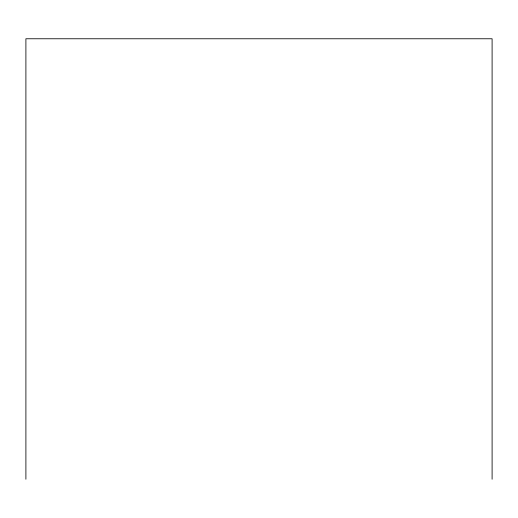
<?xml version="1.0" encoding="UTF-8"?>
<svg xmlns="http://www.w3.org/2000/svg" width="518" height="518" viewBox="0 0 518 518"><rect width="100%" height="100%" fill="white"/><g stroke="black" fill="none" stroke-linecap="round" stroke-linejoin="round"><path stroke-width="0.78" d="M492.1 479.234L492.1 38.766L25.9 38.766L25.9 479.234"/></g></svg>
